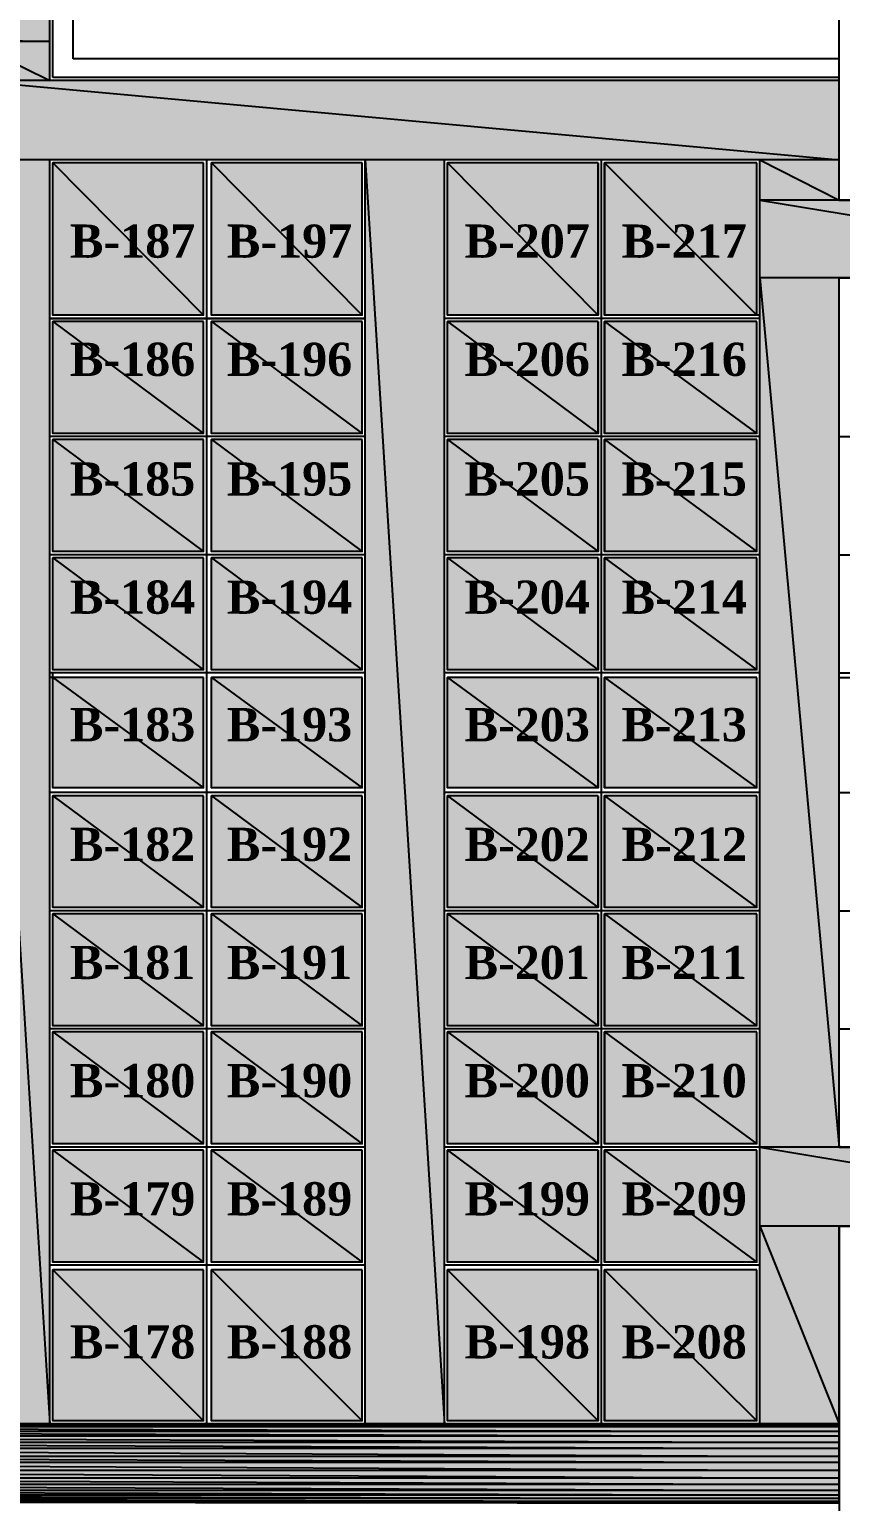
# Model space of a CAD drawing. Header units: millimetres. Extents: x 6 to 745025, y -1528 to 119936.
# Drawn here: x 110.71 to 132.81, y 176.03 to 216.12 of the extents above; entities that cross this region are included whole.
import ezdxf
from ezdxf.xclip import XClip

# ---------------------------------------------------------------- set-up
doc = ezdxf.new("R2010")
doc.units = ezdxf.units.MM
doc.header["$MEASUREMENT"] = 0
doc.header["$XCLIPFRAME"] = 0
doc.layers.get('0').update_dxf_attribs({"linetype": 'CONTINUOUS'})
doc.styles.add('Times New Roman$101H0', font='')
doc.styles.get('Times New Roman$101H0').set_extended_font_data('Times New Roman', bold=True)

# ---------------------------------------------------------------- blocks, each defined once
blk = doc.blocks.new('MF8_2')
at = {"true_color": 0x5c73b8}
h = blk.add_hatch(color=0, dxfattribs=at)
h.paths.add_polyline_path([(115.457, 212.485), (111.351, 212.485), (115.457, 208.336)])
h.paths.add_polyline_path([(111.351, 212.485), (115.457, 208.336), (111.351, 208.336)])
h = blk.add_hatch(color=0, dxfattribs=at)
h.paths.add_polyline_path([(119.775, 212.485), (115.669, 212.485), (119.775, 208.336)])
h.paths.add_polyline_path([(115.669, 212.485), (119.775, 208.336), (115.669, 208.336)])
h = blk.add_hatch(color=0, dxfattribs=at)
h.paths.add_polyline_path([(126.21, 212.485), (122.103, 212.485), (126.21, 208.336)])
h.paths.add_polyline_path([(122.103, 212.485), (126.21, 208.336), (122.103, 208.336)])
h = blk.add_hatch(color=0, dxfattribs=at)
h.paths.add_polyline_path([(130.528, 212.485), (126.379, 212.485), (130.528, 208.336)])
h.paths.add_polyline_path([(126.379, 212.485), (130.528, 208.336), (126.379, 208.336)])
at = {"true_color": 0x000028}
h = blk.add_hatch(color=0, dxfattribs=at)
h.paths.add_polyline_path([(115.457, 208.167), (111.351, 208.167), (115.457, 205.119)])
h.paths.add_polyline_path([(111.351, 208.167), (115.457, 205.119), (111.351, 205.119)])
h = blk.add_hatch(color=0, dxfattribs=at)
h.paths.add_polyline_path([(119.775, 208.167), (115.669, 208.167), (119.775, 205.119)])
h.paths.add_polyline_path([(115.669, 208.167), (119.775, 205.119), (115.669, 205.119)])
h = blk.add_hatch(color=0, dxfattribs=at)
h.paths.add_polyline_path([(126.21, 208.167), (122.103, 208.167), (126.21, 205.119)])
h.paths.add_polyline_path([(122.103, 208.167), (126.21, 205.119), (122.103, 205.119)])
h = blk.add_hatch(color=0, dxfattribs=at)
h.paths.add_polyline_path([(130.528, 208.167), (126.379, 208.167), (130.528, 205.119)])
h.paths.add_polyline_path([(126.379, 208.167), (130.528, 205.119), (126.379, 205.119)])
h = blk.add_hatch(color=0, dxfattribs=at)
h.paths.add_polyline_path([(115.457, 204.95), (111.351, 204.95), (115.457, 201.902)])
h.paths.add_polyline_path([(111.351, 204.95), (115.457, 201.902), (111.351, 201.902)])
h = blk.add_hatch(color=0, dxfattribs=at)
h.paths.add_polyline_path([(119.775, 204.95), (115.669, 204.95), (119.775, 201.902)])
h.paths.add_polyline_path([(115.669, 204.95), (119.775, 201.902), (115.669, 201.902)])
h = blk.add_hatch(color=0, dxfattribs=at)
h.paths.add_polyline_path([(126.21, 204.95), (122.103, 204.95), (126.21, 201.902)])
h.paths.add_polyline_path([(122.103, 204.95), (126.21, 201.902), (122.103, 201.902)])
h = blk.add_hatch(color=0, dxfattribs=at)
h.paths.add_polyline_path([(130.528, 204.95), (126.379, 204.95), (130.528, 201.902)])
h.paths.add_polyline_path([(126.379, 204.95), (130.528, 201.902), (126.379, 201.902)])
h = blk.add_hatch(color=0, dxfattribs=at)
h.paths.add_polyline_path([(115.457, 201.732), (111.351, 201.732), (115.457, 198.684)])
h.paths.add_polyline_path([(111.351, 201.732), (115.457, 198.684), (111.351, 198.684)])
h = blk.add_hatch(color=0, dxfattribs=at)
h.paths.add_polyline_path([(119.775, 201.732), (115.669, 201.732), (119.775, 198.684)])
h.paths.add_polyline_path([(115.669, 201.732), (119.775, 198.684), (115.669, 198.684)])
h = blk.add_hatch(color=0, dxfattribs=at)
h.paths.add_polyline_path([(126.21, 201.732), (122.103, 201.732), (126.21, 198.684)])
h.paths.add_polyline_path([(122.103, 201.732), (126.21, 198.684), (122.103, 198.684)])
h = blk.add_hatch(color=0, dxfattribs=at)
h.paths.add_polyline_path([(130.528, 201.732), (126.379, 201.732), (130.528, 198.684)])
h.paths.add_polyline_path([(126.379, 201.732), (130.528, 198.684), (126.379, 198.684)])
h = blk.add_hatch(color=0, dxfattribs=at)
h.paths.add_polyline_path([(115.457, 198.473), (111.351, 198.473), (115.457, 195.467)])
h.paths.add_polyline_path([(111.351, 198.473), (115.457, 195.467), (111.351, 195.467)])
h = blk.add_hatch(color=0, dxfattribs=at)
h.paths.add_polyline_path([(119.775, 198.473), (115.669, 198.473), (119.775, 195.467)])
h.paths.add_polyline_path([(115.669, 198.473), (119.775, 195.467), (115.669, 195.467)])
h = blk.add_hatch(color=0, dxfattribs=at)
h.paths.add_polyline_path([(126.21, 198.473), (122.103, 198.473), (126.21, 195.467)])
h.paths.add_polyline_path([(122.103, 198.473), (126.21, 195.467), (122.103, 195.467)])
h = blk.add_hatch(color=0, dxfattribs=at)
h.paths.add_polyline_path([(130.528, 198.473), (126.379, 198.473), (130.528, 195.467)])
h.paths.add_polyline_path([(126.379, 198.473), (130.528, 195.467), (126.379, 195.467)])
h = blk.add_hatch(color=0, dxfattribs=at)
h.paths.add_polyline_path([(115.457, 195.255), (111.351, 195.255), (115.457, 192.207)])
h.paths.add_polyline_path([(111.351, 195.255), (115.457, 192.207), (111.351, 192.207)])
h = blk.add_hatch(color=0, dxfattribs=at)
h.paths.add_polyline_path([(119.775, 195.255), (115.669, 195.255), (119.775, 192.207)])
h.paths.add_polyline_path([(115.669, 195.255), (119.775, 192.207), (115.669, 192.207)])
h = blk.add_hatch(color=0, dxfattribs=at)
h.paths.add_polyline_path([(126.21, 195.255), (122.103, 195.255), (126.21, 192.207)])
h.paths.add_polyline_path([(122.103, 195.255), (126.21, 192.207), (122.103, 192.207)])
h = blk.add_hatch(color=0, dxfattribs=at)
h.paths.add_polyline_path([(130.528, 195.255), (126.379, 195.255), (130.528, 192.207)])
h.paths.add_polyline_path([(126.379, 195.255), (130.528, 192.207), (126.379, 192.207)])
h = blk.add_hatch(color=0, dxfattribs=at)
h.paths.add_polyline_path([(115.457, 192.038), (111.351, 192.038), (115.457, 188.99)])
h.paths.add_polyline_path([(111.351, 192.038), (115.457, 188.99), (111.351, 188.99)])
h = blk.add_hatch(color=0, dxfattribs=at)
h.paths.add_polyline_path([(119.775, 192.038), (115.669, 192.038), (119.775, 188.99)])
h.paths.add_polyline_path([(115.669, 192.038), (119.775, 188.99), (115.669, 188.99)])
h = blk.add_hatch(color=0, dxfattribs=at)
h.paths.add_polyline_path([(126.21, 192.038), (122.103, 192.038), (126.21, 188.99)])
h.paths.add_polyline_path([(122.103, 192.038), (126.21, 188.99), (122.103, 188.99)])
h = blk.add_hatch(color=0, dxfattribs=at)
h.paths.add_polyline_path([(130.528, 192.038), (126.379, 192.038), (130.528, 188.99)])
h.paths.add_polyline_path([(126.379, 192.038), (130.528, 188.99), (126.379, 188.99)])
h = blk.add_hatch(color=0, dxfattribs=at)
h.paths.add_polyline_path([(115.457, 188.821), (111.351, 188.821), (115.457, 185.773)])
h.paths.add_polyline_path([(111.351, 188.821), (115.457, 185.773), (111.351, 185.773)])
h = blk.add_hatch(color=0, dxfattribs=at)
h.paths.add_polyline_path([(119.775, 188.821), (115.669, 188.821), (119.775, 185.773)])
h.paths.add_polyline_path([(115.669, 188.821), (119.775, 185.773), (115.669, 185.773)])
h = blk.add_hatch(color=0, dxfattribs=at)
h.paths.add_polyline_path([(126.21, 188.821), (122.103, 188.821), (126.21, 185.773)])
h.paths.add_polyline_path([(122.103, 188.821), (126.21, 185.773), (122.103, 185.773)])
h = blk.add_hatch(color=0, dxfattribs=at)
h.paths.add_polyline_path([(130.528, 188.821), (126.379, 188.821), (130.528, 185.773)])
h.paths.add_polyline_path([(126.379, 188.821), (130.528, 185.773), (126.379, 185.773)])
h = blk.add_hatch(color=0, dxfattribs=at)
h.paths.add_polyline_path([(115.457, 185.603), (111.351, 185.603), (115.457, 182.555)])
h.paths.add_polyline_path([(111.351, 185.603), (115.457, 182.555), (111.351, 182.555)])
h = blk.add_hatch(color=0, dxfattribs=at)
h.paths.add_polyline_path([(119.775, 185.603), (115.669, 185.603), (119.775, 182.555)])
h.paths.add_polyline_path([(115.669, 185.603), (119.775, 182.555), (115.669, 182.555)])
h = blk.add_hatch(color=0, dxfattribs=at)
h.paths.add_polyline_path([(126.21, 185.603), (122.103, 185.603), (126.21, 182.555)])
h.paths.add_polyline_path([(122.103, 185.603), (126.21, 182.555), (122.103, 182.555)])
h = blk.add_hatch(color=0, dxfattribs=at)
h.paths.add_polyline_path([(130.528, 185.603), (126.379, 185.603), (130.528, 182.555)])
h.paths.add_polyline_path([(126.379, 185.603), (130.528, 182.555), (126.379, 182.555)])
at = {"true_color": 0x5c73b8}
h = blk.add_hatch(color=0, dxfattribs=at)
h.paths.add_polyline_path([(115.457, 182.344), (111.351, 182.344), (115.457, 178.237)])
h.paths.add_polyline_path([(111.351, 182.344), (115.457, 178.237), (111.351, 178.237)])
h = blk.add_hatch(color=0, dxfattribs=at)
h.paths.add_polyline_path([(119.775, 182.344), (115.669, 182.344), (119.775, 178.237)])
h.paths.add_polyline_path([(115.669, 182.344), (119.775, 178.237), (115.669, 178.237)])
h = blk.add_hatch(color=0, dxfattribs=at)
h.paths.add_polyline_path([(126.21, 182.344), (122.103, 182.344), (126.21, 178.237)])
h.paths.add_polyline_path([(122.103, 182.344), (126.21, 178.237), (122.103, 178.237)])
h = blk.add_hatch(color=0, dxfattribs=at)
h.paths.add_polyline_path([(130.528, 182.344), (126.379, 182.344), (130.528, 178.237)])
h.paths.add_polyline_path([(126.379, 182.344), (130.528, 178.237), (126.379, 178.237)])
at = {"color": 0, "linetype": 'Continuous', "lineweight": -2, "true_color": 0x5c73b8}
for points in [[(115.457, 212.485), (111.351, 212.485), (115.457, 208.336)], [(111.351, 212.485), (115.457, 208.336), (111.351, 208.336)], [(119.775, 212.485), (115.669, 212.485), (119.775, 208.336)], [(115.669, 212.485), (119.775, 208.336), (115.669, 208.336)], [(126.21, 212.485), (122.103, 212.485), (126.21, 208.336)], [(122.103, 212.485), (126.21, 208.336), (122.103, 208.336)], [(130.528, 212.485), (126.379, 212.485), (130.528, 208.336)], [(126.379, 212.485), (130.528, 208.336), (126.379, 208.336)], [(115.457, 182.344), (111.351, 182.344), (115.457, 178.237)], [(111.351, 182.344), (115.457, 178.237), (111.351, 178.237)], [(119.775, 182.344), (115.669, 182.344), (119.775, 178.237)], [(115.669, 182.344), (119.775, 178.237), (115.669, 178.237)], [(126.21, 182.344), (122.103, 182.344), (126.21, 178.237)], [(122.103, 182.344), (126.21, 178.237), (122.103, 178.237)], [(130.528, 182.344), (126.379, 182.344), (130.528, 178.237)], [(126.379, 182.344), (130.528, 178.237), (126.379, 178.237)]]:
    blk.add_lwpolyline(points, close=True, dxfattribs=at)
at = {"color": 0, "linetype": 'Continuous', "lineweight": -2, "true_color": 0x000028}
for points in [[(115.457, 208.167), (111.351, 208.167), (115.457, 205.119)], [(111.351, 208.167), (115.457, 205.119), (111.351, 205.119)], [(119.775, 208.167), (115.669, 208.167), (119.775, 205.119)], [(115.669, 208.167), (119.775, 205.119), (115.669, 205.119)], [(126.21, 208.167), (122.103, 208.167), (126.21, 205.119)], [(122.103, 208.167), (126.21, 205.119), (122.103, 205.119)], [(130.528, 208.167), (126.379, 208.167), (130.528, 205.119)], [(126.379, 208.167), (130.528, 205.119), (126.379, 205.119)], [(115.457, 204.95), (111.351, 204.95), (115.457, 201.902)], [(111.351, 204.95), (115.457, 201.902), (111.351, 201.902)], [(119.775, 204.95), (115.669, 204.95), (119.775, 201.902)], [(115.669, 204.95), (119.775, 201.902), (115.669, 201.902)], [(126.21, 204.95), (122.103, 204.95), (126.21, 201.902)], [(122.103, 204.95), (126.21, 201.902), (122.103, 201.902)], [(130.528, 204.95), (126.379, 204.95), (130.528, 201.902)], [(126.379, 204.95), (130.528, 201.902), (126.379, 201.902)], [(115.457, 201.732), (111.351, 201.732), (115.457, 198.684)], [(111.351, 201.732), (115.457, 198.684), (111.351, 198.684)], [(119.775, 201.732), (115.669, 201.732), (119.775, 198.684)], [(115.669, 201.732), (119.775, 198.684), (115.669, 198.684)], [(126.21, 201.732), (122.103, 201.732), (126.21, 198.684)], [(122.103, 201.732), (126.21, 198.684), (122.103, 198.684)], [(130.528, 201.732), (126.379, 201.732), (130.528, 198.684)], [(126.379, 201.732), (130.528, 198.684), (126.379, 198.684)], [(115.457, 198.473), (111.351, 198.473), (115.457, 195.467)], [(111.351, 198.473), (115.457, 195.467), (111.351, 195.467)], [(119.775, 198.473), (115.669, 198.473), (119.775, 195.467)], [(115.669, 198.473), (119.775, 195.467), (115.669, 195.467)], [(126.21, 198.473), (122.103, 198.473), (126.21, 195.467)], [(122.103, 198.473), (126.21, 195.467), (122.103, 195.467)], [(130.528, 198.473), (126.379, 198.473), (130.528, 195.467)], [(126.379, 198.473), (130.528, 195.467), (126.379, 195.467)], [(115.457, 195.255), (111.351, 195.255), (115.457, 192.207)], [(111.351, 195.255), (115.457, 192.207), (111.351, 192.207)], [(119.775, 195.255), (115.669, 195.255), (119.775, 192.207)], [(115.669, 195.255), (119.775, 192.207), (115.669, 192.207)], [(126.21, 195.255), (122.103, 195.255), (126.21, 192.207)], [(122.103, 195.255), (126.21, 192.207), (122.103, 192.207)], [(130.528, 195.255), (126.379, 195.255), (130.528, 192.207)], [(126.379, 195.255), (130.528, 192.207), (126.379, 192.207)], [(115.457, 192.038), (111.351, 192.038), (115.457, 188.99)], [(111.351, 192.038), (115.457, 188.99), (111.351, 188.99)], [(119.775, 192.038), (115.669, 192.038), (119.775, 188.99)], [(115.669, 192.038), (119.775, 188.99), (115.669, 188.99)], [(126.21, 192.038), (122.103, 192.038), (126.21, 188.99)], [(122.103, 192.038), (126.21, 188.99), (122.103, 188.99)], [(130.528, 192.038), (126.379, 192.038), (130.528, 188.99)], [(126.379, 192.038), (130.528, 188.99), (126.379, 188.99)], [(115.457, 188.821), (111.351, 188.821), (115.457, 185.773)], [(111.351, 188.821), (115.457, 185.773), (111.351, 185.773)], [(119.775, 188.821), (115.669, 188.821), (119.775, 185.773)], [(115.669, 188.821), (119.775, 185.773), (115.669, 185.773)], [(126.21, 188.821), (122.103, 188.821), (126.21, 185.773)], [(122.103, 188.821), (126.21, 185.773), (122.103, 185.773)], [(130.528, 188.821), (126.379, 188.821), (130.528, 185.773)], [(126.379, 188.821), (130.528, 185.773), (126.379, 185.773)], [(115.457, 185.603), (111.351, 185.603), (115.457, 182.555)], [(111.351, 185.603), (115.457, 182.555), (111.351, 182.555)], [(119.775, 185.603), (115.669, 185.603), (119.775, 182.555)], [(115.669, 185.603), (119.775, 182.555), (115.669, 182.555)], [(126.21, 185.603), (122.103, 185.603), (126.21, 182.555)], [(122.103, 185.603), (126.21, 182.555), (122.103, 182.555)], [(130.528, 185.603), (126.379, 185.603), (130.528, 182.555)], [(126.379, 185.603), (130.528, 182.555), (126.379, 182.555)]]:
    blk.add_lwpolyline(points, close=True, dxfattribs=at)

msp = doc.modelspace()

# ---------------------------------------------------------------- hatches: boundary and pattern name
at = {"true_color": 0x000078}
h = msp.add_hatch(color=0, dxfattribs=at)
h.paths.add_polyline_path([(111.266, 217.946), (23.086, 217.946), (111.266, 215.787)])
h.paths.add_polyline_path([(23.086, 217.946), (111.266, 215.787), (23.086, 215.787)])
h = msp.add_hatch(color=0, dxfattribs=at)
h.paths.add_polyline_path([(111.266, 215.787), (109.107, 215.787), (111.266, 214.729)])
h.paths.add_polyline_path([(109.107, 215.787), (111.266, 214.729), (109.107, 214.729)])
h = msp.add_hatch(color=0, dxfattribs=at)
h.paths.add_polyline_path([(132.771, 214.729), (109.107, 214.729), (132.771, 212.57)])
h.paths.add_polyline_path([(109.107, 214.729), (132.771, 212.57), (109.107, 212.57)])
h = msp.add_hatch(color=0, dxfattribs=at)
h.paths.add_polyline_path([(111.266, 212.57), (109.107, 212.57), (111.266, 178.153)])
h.paths.add_polyline_path([(109.107, 212.57), (111.266, 178.153), (109.107, 178.153)])
h = msp.add_hatch(color=0, dxfattribs=at)
h.paths.add_polyline_path([(122.019, 212.57), (119.86, 212.57), (122.019, 178.153)])
h.paths.add_polyline_path([(119.86, 212.57), (122.019, 178.153), (119.86, 178.153)])
h = msp.add_hatch(color=0, dxfattribs=at)
h.paths.add_polyline_path([(132.771, 212.57), (130.612, 212.57), (132.771, 211.469)])
h.paths.add_polyline_path([(130.612, 212.57), (132.771, 211.469), (130.612, 211.469)])
h = msp.add_hatch(color=0, dxfattribs=at)
h.paths.add_polyline_path([(143.524, 211.469), (130.612, 211.469), (143.524, 209.352)])
h.paths.add_polyline_path([(130.612, 211.469), (143.524, 209.352), (130.612, 209.352)])
h = msp.add_hatch(color=0, dxfattribs=at)
h.paths.add_polyline_path([(132.771, 209.352), (130.612, 209.352), (132.771, 185.688)])
h.paths.add_polyline_path([(130.612, 209.352), (132.771, 185.688), (130.612, 185.688)])
h = msp.add_hatch(color=0, dxfattribs=at)
h.paths.add_polyline_path([(143.524, 185.688), (130.612, 185.688), (143.524, 183.529)])
h.paths.add_polyline_path([(130.612, 185.688), (143.524, 183.529), (130.612, 183.529)])
h = msp.add_hatch(color=0, dxfattribs=at)
h.paths.add_polyline_path([(132.771, 183.529), (130.612, 183.529), (132.771, 178.153)])
h.paths.add_polyline_path([(130.612, 183.529), (132.771, 178.153), (130.612, 178.153)])
h = msp.add_hatch(color=0, dxfattribs=at)
h.paths.add_polyline_path([(10.513, 178.153), (132.771, 178.153)])
h.paths.add_polyline_path([(132.771, 178.153), (10.513, 178.153)])
h = msp.add_hatch(color=0, dxfattribs=at)
h.paths.add_polyline_path([(132.771, 178.153), (88.745, 178.153)])
h.paths.add_polyline_path([(88.745, 178.153), (132.771, 178.153), (88.787, 178.153)])
h = msp.add_hatch(color=0, dxfattribs=at)
h.paths.add_polyline_path([(132.771, 178.153), (88.787, 178.153), (132.771, 178.11)])
h.paths.add_polyline_path([(88.787, 178.153), (132.771, 178.11), (88.914, 178.11)])
h = msp.add_hatch(color=0, dxfattribs=at)
h.paths.add_polyline_path([(132.771, 178.11), (88.914, 178.11), (132.771, 178.068)])
h.paths.add_polyline_path([(88.914, 178.11), (132.771, 178.068), (89.126, 178.068)])
h = msp.add_hatch(color=0, dxfattribs=at)
h.paths.add_polyline_path([(132.771, 178.068), (89.126, 178.068), (132.771, 177.941)])
h.paths.add_polyline_path([(89.126, 178.068), (132.771, 177.941), (89.295, 177.941)])
h = msp.add_hatch(color=0, dxfattribs=at)
h.paths.add_polyline_path([(132.771, 177.941), (89.295, 177.941), (132.771, 177.814)])
h.paths.add_polyline_path([(89.295, 177.941), (132.771, 177.814), (89.464, 177.814)])
h = msp.add_hatch(color=0, dxfattribs=at)
h.paths.add_polyline_path([(132.771, 177.814), (89.464, 177.814), (132.771, 177.645)])
h.paths.add_polyline_path([(89.464, 177.814), (132.771, 177.645), (89.591, 177.645)])
h = msp.add_hatch(color=0, dxfattribs=at)
h.paths.add_polyline_path([(132.771, 177.645), (89.591, 177.645), (132.771, 177.475)])
h.paths.add_polyline_path([(89.591, 177.645), (132.771, 177.475), (89.676, 177.475)])
h = msp.add_hatch(color=0, dxfattribs=at)
h.paths.add_polyline_path([(132.771, 177.475), (89.676, 177.475), (132.771, 177.264)])
h.paths.add_polyline_path([(89.676, 177.475), (132.771, 177.264), (89.718, 177.264)])
h = msp.add_hatch(color=0, dxfattribs=at)
h.paths.add_polyline_path([(132.771, 177.264), (89.718, 177.264), (132.771, 177.094)])
h.paths.add_polyline_path([(89.718, 177.264), (132.771, 177.094), (89.761, 177.094)])
h = msp.add_hatch(color=0, dxfattribs=at)
h.paths.add_polyline_path([(132.771, 176.883), (89.718, 176.883), (132.771, 176.671)])
h.paths.add_polyline_path([(89.718, 176.883), (132.771, 176.671), (89.676, 176.671)])
h = msp.add_hatch(color=0, dxfattribs=at)
h.paths.add_polyline_path([(132.771, 177.094), (89.761, 177.094), (132.771, 176.883)])
h.paths.add_polyline_path([(89.761, 177.094), (132.771, 176.883), (89.718, 176.883)])
h = msp.add_hatch(color=0, dxfattribs=at)
h.paths.add_polyline_path([(132.771, 176.502), (89.591, 176.502), (132.771, 176.332)])
h.paths.add_polyline_path([(89.591, 176.502), (132.771, 176.332), (89.464, 176.332)])
h = msp.add_hatch(color=0, dxfattribs=at)
h.paths.add_polyline_path([(132.771, 176.671), (89.676, 176.671), (132.771, 176.502)])
h.paths.add_polyline_path([(89.676, 176.671), (132.771, 176.502), (89.591, 176.502)])
h = msp.add_hatch(color=0, dxfattribs=at)
h.paths.add_polyline_path([(132.771, 176.036), (88.914, 176.036), (132.771, 175.994)])
h.paths.add_polyline_path([(88.914, 176.036), (132.771, 175.994), (88.745, 175.994)])
h = msp.add_hatch(color=0, dxfattribs=at)
h.paths.add_polyline_path([(132.771, 176.121), (89.126, 176.121), (132.771, 176.036)])
h.paths.add_polyline_path([(89.126, 176.121), (132.771, 176.036), (88.914, 176.036)])
h = msp.add_hatch(color=0, dxfattribs=at)
h.paths.add_polyline_path([(132.771, 176.205), (89.295, 176.205), (132.771, 176.121)])
h.paths.add_polyline_path([(89.295, 176.205), (132.771, 176.121), (89.126, 176.121)])
h = msp.add_hatch(color=0, dxfattribs=at)
h.paths.add_polyline_path([(132.771, 176.332), (89.464, 176.332), (132.771, 176.205)])
h.paths.add_polyline_path([(89.464, 176.332), (132.771, 176.205), (89.295, 176.205)])

# ---------------------------------------------------------------- linework, layer by layer
at = {"color": 0, "linetype": 'Continuous', "lineweight": 25, "true_color": 0x000007}
for p, q in [((111.351, 214.813), (111.351, 219.047)), ((111.901, 215.321), (111.901, 218.581)), ((111.266, 214.729), (111.266, 217.946)), ((132.771, 211.469), (132.771, 216.888)), ((132.771, 215.321), (111.901, 215.321)), ((132.771, 214.729), (111.266, 214.729)), ((132.771, 214.813), (111.351, 214.813)), ((129.554, 214.729), (123.797, 214.729)), ((111.266, 178.153), (111.266, 212.57)), ((119.86, 212.57), (111.266, 212.57)), ((111.351, 208.336), (111.351, 212.485)), ((115.457, 212.485), (111.351, 212.485)), ((115.457, 208.336), (115.457, 212.485)), ((115.542, 178.153), (115.542, 212.57)), ((119.775, 212.485), (115.669, 212.485)), ((115.669, 208.336), (115.669, 212.485)), ((119.775, 208.336), (119.775, 212.485)), ((119.86, 178.153), (119.86, 212.57)), ((122.019, 178.153), (122.019, 212.57)), ((130.612, 212.57), (122.019, 212.57)), ((122.103, 208.336), (122.103, 212.485)), ((126.21, 212.485), (122.103, 212.485)), ((126.21, 212.485), (126.21, 208.336)), ((126.294, 212.57), (126.294, 178.153)), ((130.528, 212.485), (126.379, 212.485)), ((126.379, 212.485), (126.379, 208.336)), ((130.528, 208.336), (130.528, 212.485)), ((130.612, 178.153), (130.612, 212.57)), ((132.771, 211.469), (143.524, 211.469)), ((132.771, 185.688), (132.771, 209.352)), ((132.771, 209.352), (141.365, 209.352)), ((115.457, 208.336), (111.351, 208.336)), ((111.351, 205.119), (111.351, 208.167)), ((115.457, 208.167), (111.351, 208.167)), ((115.457, 205.119), (115.457, 208.167)), ((119.775, 208.336), (115.669, 208.336)), ((119.775, 208.167), (115.669, 208.167)), ((115.669, 205.119), (115.669, 208.167)), ((119.775, 205.119), (119.775, 208.167)), ((130.612, 208.252), (122.019, 208.252)), ((126.21, 208.336), (122.103, 208.336)), ((122.103, 205.119), (122.103, 208.167)), ((126.21, 208.167), (122.103, 208.167)), ((126.21, 208.167), (126.21, 205.119)), ((130.612, 208.336), (126.379, 208.336)), ((130.528, 208.167), (126.379, 208.167)), ((126.379, 208.167), (126.379, 205.119)), ((130.528, 205.119), (130.528, 208.167)), ((119.86, 205.034), (111.266, 205.034)), ((115.457, 205.119), (111.351, 205.119)), ((111.351, 201.902), (111.351, 204.95)), ((115.457, 204.95), (111.351, 204.95)), ((115.457, 201.902), (115.457, 204.95)), ((119.775, 205.119), (115.669, 205.119)), ((119.775, 204.95), (115.669, 204.95)), ((115.669, 201.902), (115.669, 204.95)), ((119.775, 201.902), (119.775, 204.95)), ((130.612, 205.034), (122.019, 205.034)), ((126.21, 205.119), (122.103, 205.119)), ((122.103, 201.902), (122.103, 204.95)), ((126.21, 204.95), (122.103, 204.95)), ((126.21, 204.95), (126.21, 201.902)), ((130.528, 205.119), (126.379, 205.119)), ((130.528, 204.95), (126.379, 204.95)), ((126.379, 204.95), (126.379, 201.902)), ((130.528, 201.902), (130.528, 204.95)), ((132.771, 205.034), (141.365, 205.034)), ((132.771, 205.034), (141.365, 205.034)), ((119.86, 201.817), (111.266, 201.817)), ((115.457, 201.902), (111.351, 201.902)), ((111.351, 198.684), (111.351, 201.732)), ((115.457, 201.732), (111.351, 201.732)), ((115.457, 198.684), (115.457, 201.732)), ((119.775, 201.902), (115.669, 201.902)), ((119.775, 201.732), (115.669, 201.732)), ((115.669, 198.684), (115.669, 201.732)), ((119.775, 198.684), (119.775, 201.732)), ((130.612, 201.817), (122.019, 201.817)), ((126.21, 201.902), (122.103, 201.902)), ((122.103, 198.684), (122.103, 201.732)), ((126.21, 201.732), (122.103, 201.732)), ((126.21, 201.732), (126.21, 198.684)), ((130.528, 201.902), (126.379, 201.902)), ((130.528, 201.732), (126.379, 201.732)), ((126.379, 201.732), (126.379, 198.684)), ((130.528, 198.684), (130.528, 201.732)), ((132.771, 201.817), (141.365, 201.817)), ((119.86, 198.6), (111.266, 198.6)), ((115.457, 198.473), (111.266, 198.473)), ((115.457, 198.684), (111.351, 198.684)), ((111.351, 195.467), (111.351, 198.6)), ((115.457, 195.467), (115.457, 198.473)), ((119.775, 198.684), (115.669, 198.684)), ((119.775, 198.473), (115.669, 198.473)), ((115.669, 195.467), (115.669, 198.473)), ((119.775, 195.467), (119.775, 198.473)), ((130.612, 198.6), (122.019, 198.6)), ((126.21, 198.684), (122.103, 198.684)), ((122.103, 195.467), (122.103, 198.473)), ((126.21, 198.473), (122.103, 198.473)), ((126.21, 198.473), (126.21, 195.467)), ((130.528, 198.684), (126.379, 198.684)), ((130.528, 198.473), (126.379, 198.473)), ((126.379, 198.473), (126.379, 195.467)), ((130.528, 195.467), (130.528, 198.473)), ((132.771, 198.6), (141.365, 198.6)), ((132.771, 198.473), (136.962, 198.473)), ((119.86, 195.34), (111.266, 195.34)), ((115.457, 195.467), (111.351, 195.467)), ((111.351, 192.207), (111.351, 195.255)), ((115.457, 195.255), (111.351, 195.255)), ((115.457, 192.207), (115.457, 195.255)), ((119.775, 195.467), (115.669, 195.467)), ((119.775, 195.255), (115.669, 195.255)), ((115.669, 192.207), (115.669, 195.255)), ((119.775, 192.207), (119.775, 195.255)), ((130.612, 195.34), (122.019, 195.34)), ((126.21, 195.467), (122.103, 195.467)), ((122.103, 192.207), (122.103, 195.255)), ((126.21, 195.255), (122.103, 195.255)), ((126.21, 195.255), (126.21, 192.207)), ((130.528, 195.467), (126.379, 195.467)), ((130.528, 195.255), (126.379, 195.255)), ((126.379, 195.255), (126.379, 192.207)), ((130.528, 192.207), (130.528, 195.255)), ((132.771, 195.34), (141.365, 195.34)), ((119.86, 192.123), (111.266, 192.123)), ((115.457, 192.207), (111.351, 192.207)), ((111.351, 188.99), (111.351, 192.038)), ((115.457, 192.038), (111.351, 192.038)), ((115.457, 188.99), (115.457, 192.038)), ((119.775, 192.207), (115.669, 192.207)), ((119.775, 192.038), (115.669, 192.038)), ((115.669, 188.99), (115.669, 192.038)), ((119.775, 188.99), (119.775, 192.038)), ((130.612, 192.123), (122.019, 192.123)), ((126.21, 192.207), (122.103, 192.207)), ((122.103, 188.99), (122.103, 192.038)), ((126.21, 192.038), (122.103, 192.038)), ((126.21, 192.038), (126.21, 188.99)), ((130.528, 192.207), (126.379, 192.207)), ((130.528, 192.038), (126.379, 192.038)), ((126.379, 192.038), (126.379, 188.99)), ((130.528, 188.99), (130.528, 192.038)), ((132.771, 192.123), (141.365, 192.123)), ((119.86, 188.905), (111.266, 188.905)), ((115.457, 188.99), (111.351, 188.99)), ((111.351, 185.773), (111.351, 188.821)), ((115.457, 188.821), (111.351, 188.821)), ((115.457, 185.773), (115.457, 188.821)), ((119.775, 188.99), (115.669, 188.99)), ((119.775, 188.821), (115.669, 188.821)), ((115.669, 185.773), (115.669, 188.821)), ((119.775, 185.773), (119.775, 188.821)), ((130.612, 188.905), (122.019, 188.905)), ((126.21, 188.99), (122.103, 188.99)), ((122.103, 185.773), (122.103, 188.821)), ((126.21, 188.821), (122.103, 188.821)), ((126.21, 188.821), (126.21, 185.773)), ((130.528, 188.99), (126.379, 188.99)), ((130.528, 188.821), (126.379, 188.821)), ((126.379, 188.821), (126.379, 185.773)), ((130.528, 185.773), (130.528, 188.821)), ((132.771, 188.905), (141.365, 188.905)), ((119.86, 185.688), (111.266, 185.688)), ((115.457, 185.773), (111.351, 185.773)), ((111.351, 182.555), (111.351, 185.603)), ((115.457, 185.603), (111.351, 185.603)), ((115.457, 182.555), (115.457, 185.603)), ((119.775, 185.773), (115.669, 185.773)), ((119.775, 185.603), (115.669, 185.603)), ((115.669, 182.555), (115.669, 185.603)), ((119.775, 182.555), (119.775, 185.603)), ((130.612, 185.688), (122.019, 185.688)), ((126.21, 185.773), (122.103, 185.773)), ((122.103, 182.555), (122.103, 185.603)), ((126.21, 185.603), (122.103, 185.603)), ((126.21, 185.603), (126.21, 182.555)), ((130.528, 185.773), (126.379, 185.773)), ((130.528, 185.603), (126.379, 185.603)), ((126.379, 185.603), (126.379, 182.555)), ((130.528, 182.555), (130.528, 185.603)), ((132.771, 185.688), (141.365, 185.688)), ((132.771, 183.529), (143.524, 183.529)), ((132.771, 183.529), (132.771, 165.453)), ((119.86, 182.471), (111.266, 182.471)), ((115.457, 182.555), (111.351, 182.555)), ((119.775, 182.555), (115.669, 182.555)), ((130.612, 182.471), (122.019, 182.471)), ((126.21, 182.555), (122.103, 182.555)), ((130.528, 182.555), (126.379, 182.555)), ((111.351, 178.237), (111.351, 182.344)), ((115.457, 182.344), (111.351, 182.344)), ((115.457, 178.237), (115.457, 182.344)), ((119.775, 182.344), (115.669, 182.344)), ((115.669, 178.237), (115.669, 182.344)), ((119.775, 178.237), (119.775, 182.344)), ((122.103, 178.237), (122.103, 182.344)), ((126.21, 182.344), (122.103, 182.344)), ((126.21, 182.344), (126.21, 178.237)), ((130.528, 182.344), (126.379, 182.344)), ((126.379, 182.344), (126.379, 178.237)), ((130.528, 178.237), (130.528, 182.344)), ((119.86, 178.153), (111.266, 178.153)), ((115.457, 178.237), (111.351, 178.237)), ((119.775, 178.237), (115.669, 178.237)), ((130.612, 178.153), (122.019, 178.153)), ((126.21, 178.237), (122.103, 178.237)), ((130.528, 178.237), (126.379, 178.237))]:
    msp.add_line(p, q, dxfattribs=at)
at = {"color": 0, "linetype": 'Continuous', "lineweight": -2, "true_color": 0x000078}
for points in [[(111.266, 217.946), (23.086, 217.946), (111.266, 215.787)], [(23.086, 217.946), (111.266, 215.787), (23.086, 215.787)], [(111.266, 215.787), (109.107, 215.787), (111.266, 214.729)], [(109.107, 215.787), (111.266, 214.729), (109.107, 214.729)], [(132.771, 214.729), (109.107, 214.729), (132.771, 212.57)], [(109.107, 214.729), (132.771, 212.57), (109.107, 212.57)], [(111.266, 212.57), (109.107, 212.57), (111.266, 178.153)], [(109.107, 212.57), (111.266, 178.153), (109.107, 178.153)], [(122.019, 212.57), (119.86, 212.57), (122.019, 178.153)], [(119.86, 212.57), (122.019, 178.153), (119.86, 178.153)], [(132.771, 212.57), (130.612, 212.57), (132.771, 211.469)], [(130.612, 212.57), (132.771, 211.469), (130.612, 211.469)], [(143.524, 211.469), (130.612, 211.469), (143.524, 209.352)], [(130.612, 211.469), (143.524, 209.352), (130.612, 209.352)], [(132.771, 209.352), (130.612, 209.352), (132.771, 185.688)], [(130.612, 209.352), (132.771, 185.688), (130.612, 185.688)], [(143.524, 185.688), (130.612, 185.688), (143.524, 183.529)], [(130.612, 185.688), (143.524, 183.529), (130.612, 183.529)], [(132.771, 183.529), (130.612, 183.529), (132.771, 178.153)], [(130.612, 183.529), (132.771, 178.153), (130.612, 178.153)], [(10.513, 178.153), (132.771, 178.153), (132.771, 178.153)], [(132.771, 178.153), (132.771, 178.153), (10.513, 178.153)], [(132.771, 178.153), (88.745, 178.153)], [(88.745, 178.153), (132.771, 178.153), (88.787, 178.153)], [(132.771, 178.153), (88.787, 178.153), (132.771, 178.11)], [(88.787, 178.153), (132.771, 178.11), (88.914, 178.11)], [(132.771, 178.11), (88.914, 178.11), (132.771, 178.068)], [(88.914, 178.11), (132.771, 178.068), (89.126, 178.068)], [(132.771, 178.068), (89.126, 178.068), (132.771, 177.941)], [(89.126, 178.068), (132.771, 177.941), (89.295, 177.941)], [(132.771, 177.941), (89.295, 177.941), (132.771, 177.814)], [(89.295, 177.941), (132.771, 177.814), (89.464, 177.814)], [(132.771, 177.814), (89.464, 177.814), (132.771, 177.645)], [(89.464, 177.814), (132.771, 177.645), (89.591, 177.645)], [(132.771, 177.645), (89.591, 177.645), (132.771, 177.475)], [(89.591, 177.645), (132.771, 177.475), (89.676, 177.475)], [(132.771, 177.475), (89.676, 177.475), (132.771, 177.264)], [(89.676, 177.475), (132.771, 177.264), (89.718, 177.264)], [(132.771, 177.264), (89.718, 177.264), (132.771, 177.094)], [(89.718, 177.264), (132.771, 177.094), (89.761, 177.094)], [(89.718, 176.883), (132.771, 176.671), (89.676, 176.671)], [(89.761, 177.094), (132.771, 176.883), (89.718, 176.883)], [(132.771, 176.883), (89.718, 176.883), (132.771, 176.671)], [(132.771, 177.094), (89.761, 177.094), (132.771, 176.883)], [(89.591, 176.502), (132.771, 176.332), (89.464, 176.332)], [(89.676, 176.671), (132.771, 176.502), (89.591, 176.502)], [(132.771, 176.502), (89.591, 176.502), (132.771, 176.332)], [(132.771, 176.671), (89.676, 176.671), (132.771, 176.502)], [(89.126, 176.121), (132.771, 176.036), (88.914, 176.036)], [(132.771, 176.036), (88.914, 176.036), (132.771, 175.994)], [(89.295, 176.205), (132.771, 176.121), (89.126, 176.121)], [(132.771, 176.121), (89.126, 176.121), (132.771, 176.036)], [(89.464, 176.332), (132.771, 176.205), (89.295, 176.205)], [(132.771, 176.205), (89.295, 176.205), (132.771, 176.121)], [(132.771, 176.332), (89.464, 176.332), (132.771, 176.205)]]:
    msp.add_lwpolyline(points, close=True, dxfattribs=at)
at = {"color": 0, "linetype": 'Continuous', "lineweight": 25, "true_color": 0x000007}
msp.add_lwpolyline([(111.266, 208.252), (119.86, 208.252)], close=True, dxfattribs=at)

# ---------------------------------------------------------------- block references
at = {"color": 0, "true_color": 0xffffff}
ref = msp.add_blockref('MF8_2', (0, 0), dxfattribs=at)
XClip(ref).set_block_clipping_path([(5.6444444444, 24.6521108045), (204.0184400104, 24.6521108045), (204.0184400104, 272.6407719282), (5.6444444444, 272.6407719282), (5.6444444444, 24.6521108045)])

# ---------------------------------------------------------------- texts
at = {"color": 0, "true_color": 0x000002, "style": 'Times New Roman$101H0'}
for s, p in [('B-187', (111.816, 209.903)), ('B-197', (116.092, 209.903)), ('B-207', (122.569, 209.903)), ('B-217', (126.845, 209.903)), ('B-178', (111.816, 179.931)), ('B-188', (116.092, 179.931)), ('B-198', (122.569, 179.931)), ('B-208', (126.845, 179.931))]:
    msp.add_text(s, height=0.9043, dxfattribs=at).set_placement(p)
at = {"color": 0, "true_color": 0x000007, "style": 'Times New Roman$101H0'}
for s, height, p in [('B-186', 0.9043, (111.816, 206.685)), ('B-196', 0.9043, (116.092, 206.685)), ('B-206', 0.9043, (122.569, 206.685)), ('B-216', 0.9043, (126.845, 206.685)), ('B-185', 0.9043, (111.816, 203.426)), ('B-195', 0.9043, (116.092, 203.426)), ('B-205', 0.9043, (122.569, 203.426)), ('B-215', 0.9043, (126.845, 203.426)), ('B-184', 0.9043, (111.816, 200.208)), ('B-194', 0.9043, (116.092, 200.208)), ('B-204', 0.9043, (122.569, 200.208)), ('B-214', 0.9056, (126.845, 200.208)), ('B-183', 0.9043, (111.816, 196.737)), ('B-193', 0.9043, (116.092, 196.737)), ('B-203', 0.9043, (122.569, 196.737)), ('B-213', 0.9043, (126.845, 196.737)), ('B-182', 0.9043, (111.816, 193.477)), ('B-192', 0.9043, (116.092, 193.477)), ('B-202', 0.9043, (122.569, 193.477)), ('B-212', 0.9056, (126.845, 193.477)), ('B-181', 0.9043, (111.816, 190.26)), ('B-191', 0.9043, (116.092, 190.26)), ('B-201', 0.9043, (122.569, 190.26)), ('B-211', 0.9056, (126.845, 190.26)), ('B-180', 0.9043, (111.816, 187.043)), ('B-190', 0.9043, (116.092, 187.043)), ('B-200', 0.9043, (122.569, 187.043)), ('B-210', 0.9043, (126.845, 187.043)), ('B-179', 0.9043, (111.816, 183.825)), ('B-189', 0.9043, (116.092, 183.825)), ('B-199', 0.9043, (122.569, 183.825)), ('B-209', 0.9043, (126.845, 183.825))]:
    msp.add_text(s, height=height, dxfattribs=at).set_placement(p)

doc.saveas('drawing.dxf')
